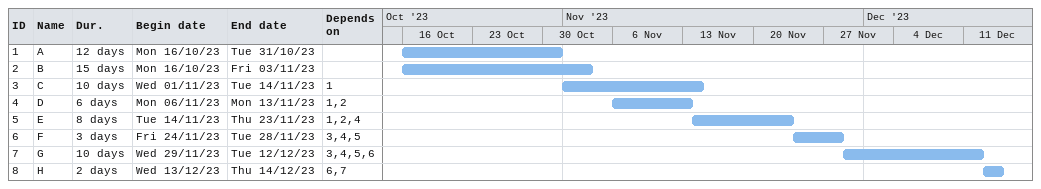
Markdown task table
| ID | Task | Duration | Start | Finish | Predecessors |
|---|---|---|---|---|---|
| 1 | A | 12d | 2023-10-16 | 2023-10-31 |  |
| 2 | B | 15d | 2023-10-16 | 2023-11-03 |  |
| 3 | C | 10d | 2023-11-01 | 2023-11-14 | 1 |
| 4 | D | 6d | 2023-11-06 | 2023-11-13 | 1, 2 |
| 5 | E | 8d | 2023-11-14 | 2023-11-23 | 1, 2, 4 |
| 6 | F | 3d | 2023-11-24 | 2023-11-28 | 3, 4, 5 |
| 7 | G | 10d | 2023-11-29 | 2023-12-12 | 3, 4, 5, 6 |
| 8 | H | 2d | 2023-12-13 | 2023-12-14 | 6, 7 |
